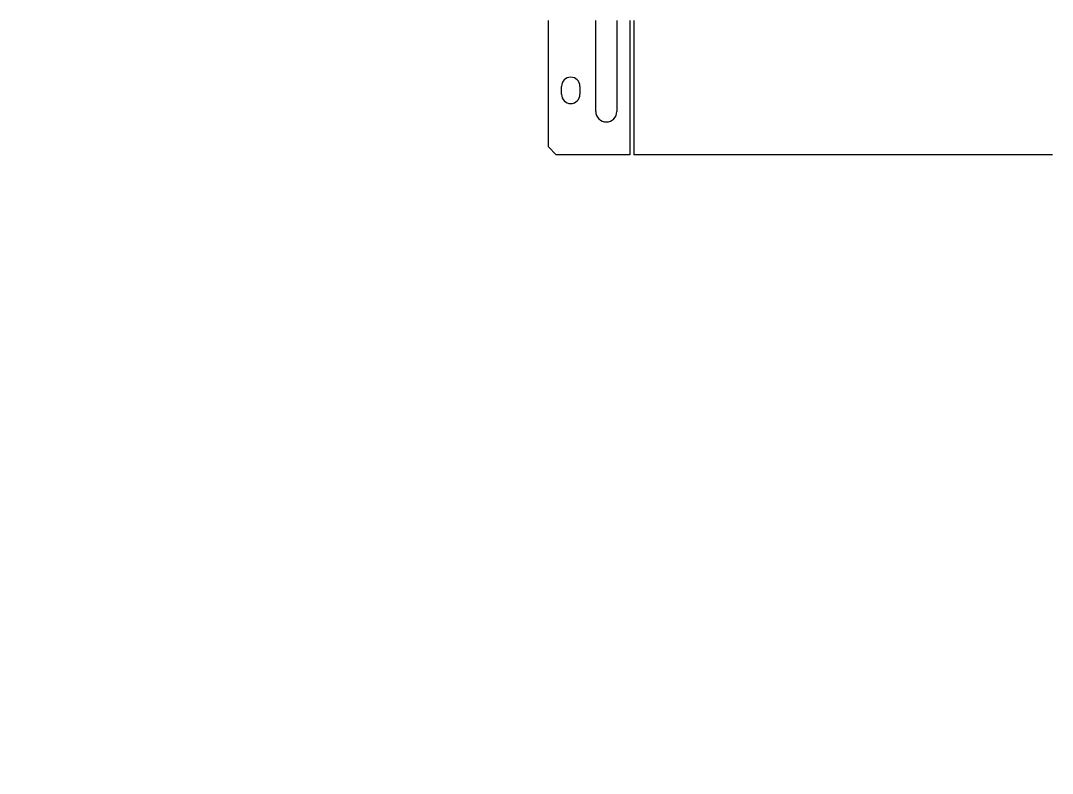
# Paper-space layout 'A3_1_1' of a CAD drawing. Header units: millimetres. Extents: x 0 to 392, y 0 to 286.
# The model-space entities are those that its viewports show. They can reach past a viewport. Long polylines and large blocks are cut down to what shows.
import ezdxf

# ---------------------------------------------------------------- set-up
doc = ezdxf.new("R2010")
doc.units = ezdxf.units.MM
doc.layers.get('0').update_dxf_attribs({"color": 5, "lineweight": 30})
doc.layers.add('PINOFF', color=6, linetype='Continuous', lineweight=9)
doc.layers.get('PINOFF').freeze()

msp = doc.modelspace()

# ---------------------------------------------------------------- linework, layer by layer
for p, q in [((231.021, 366.999), (231.021, 234.499)), ((232.521, 366.999), (232.521, 234.499)), ((200.021, 237.499), (200.021, 363.999)), ((218.021, 250.999), (218.021, 350.999)), ((226.021, 350.999), (226.021, 250.999)), ((208.521, 263.999), (208.521, 263.999)), ((205.021, 257.499), (205.021, 260.499)), ((212.021, 260.499), (212.021, 257.499)), ((208.521, 253.999), (208.521, 253.999)), ((222.021, 246.999), (222.021, 246.999)), ((200.021, 237.499), (203.021, 234.499)), ((231.021, 234.499), (203.021, 234.499)), ((649.521, 234.499), (232.521, 234.499))]:
    msp.add_line(p, q)
for centre, radius, start, end in [((208.521, 260.499), 3.5, 90, 180), ((208.521, 260.499), 3.5, 0, 90), ((208.521, 257.499), 3.5, 180, 270), ((208.521, 257.499), 3.5, 270, 0), ((222.021, 250.999), 4, 180, 270), ((222.021, 250.999), 4, 270, 0)]:
    msp.add_arc(centre, radius, start, end)

psp = doc.layouts.new('A3_1_1')

# ---------------------------------------------------------------- viewports
at = {"layer": 'PINOFF', "color": 7, "lineweight": 0}
psp.add_viewport(center=(195.5, 142.5), size=(392, 286), view_center_point=(195.5, 142.5), view_height=286, dxfattribs=at)

doc.saveas('drawing.dxf')
